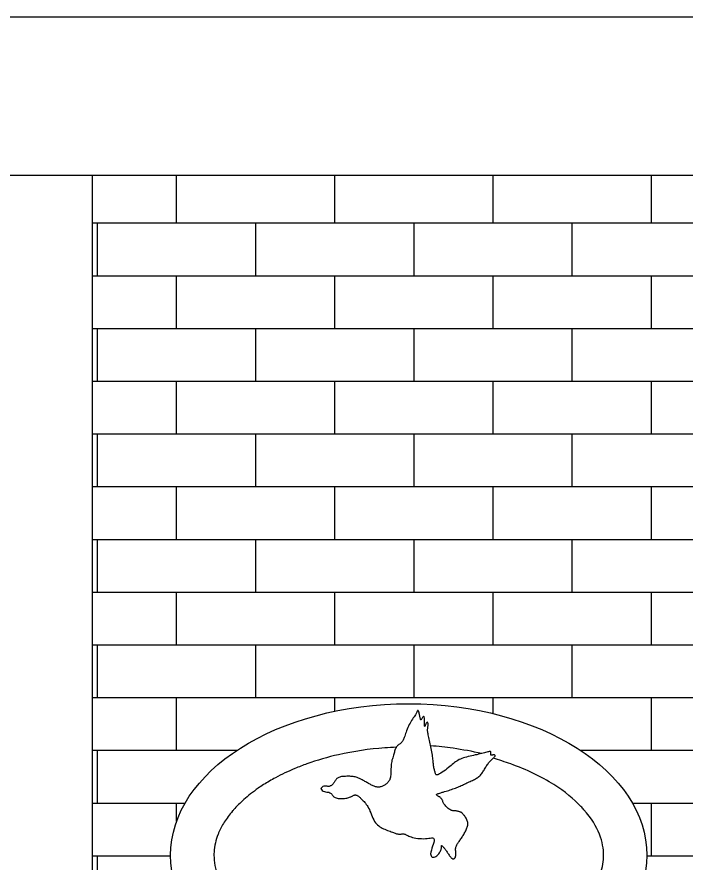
# Model space of a CAD drawing. Extents: x 1231 to 2855, y 3260 to 5268.
# Drawn here: x 1989.8 to 2074.4, y 3458.6 to 3565.5 of the extents above; entities that cross this region are included whole.
import ezdxf

# ---------------------------------------------------------------- set-up
doc = ezdxf.new("R2010")
doc.units = 0
doc.header["$LTSCALE"] = 20
doc.header["$MEASUREMENT"] = 0
for name, color, linetype in [('COTAS', 4, 'CONTINUOUS'), ('MADEIRA', 1, 'CONTINUOUS'), ('PAREDE', 251, 'CONTINUOUS'), ('VIDRO', 3, 'CONTINUOUS')]:
    doc.layers.add(name, color=color, linetype=linetype)

msp = doc.modelspace()

# ---------------------------------------------------------------- hatches: boundary and pattern name
at = {"layer": 'COTAS'}
h = msp.add_hatch(dxfattribs=at)
h.set_pattern_fill('AR-BRSTD', color=256, scale=2.5, style=0)
h.set_pattern_definition([(0, (0, 3252.779), (0, 6.6675), []), (90, (0, 3252.779), (-10, 6.6675), [6.6675, -6.6675])])
edge = h.paths.add_edge_path(flags=16)
edge.add_ellipse((2039.34, 3459.54), major_axis=(-30.1, 0), ratio=0.636364, start_angle=0, end_angle=360)
h.paths.add_polyline_path([(1999.34, 3259.54), (2079.34, 3259.54), (2079.34, 3545.54), (1999.34, 3545.54)])

# ---------------------------------------------------------------- linework, layer by layer
at = {"layer": 'MADEIRA', "color": 7}
for p, q in [((1230.85, 3565.54), (2854.79, 3565.54)), ((1230.85, 3545.54), (2854.79, 3545.54))]:
    msp.add_line(p, q, dxfattribs=at)
at = {"layer": 'MADEIRA'}
msp.add_ellipse((2039.34, 3459.54), major_axis=(-30.1, 0), ratio=0.636364, dxfattribs=at)
at = {"layer": 'MADEIRA', "color": 3}
for points, knots in [([(2037.76, 3473.19), (2037.28, 3473.18), (2036.79, 3473.15), (2034.34, 3472.97), (2032.38, 3472.69), (2029.11, 3471.95), (2027.77, 3471.56), (2025.95, 3470.91), (2025.45, 3470.72), (2024.09, 3470.15), (2023.27, 3469.76), (2021.97, 3469.06), (2021.47, 3468.77), (2020.77, 3468.32), (2020.54, 3468.17), (2019.65, 3467.55), (2019.04, 3467.07), (2018.01, 3466.16), (2017.58, 3465.72), (2017.16, 3465.24), (2017.11, 3465.19), (2016.66, 3464.66), (2016.31, 3464.19), (2015.73, 3463.26), (2015.5, 3462.81), (2015.29, 3462.32), (2015.27, 3462.26), (2015.1, 3461.83), (2014.99, 3461.47), (2014.81, 3460.71), (2014.75, 3460.33), (2014.72, 3459.81), (2014.72, 3459.68), (2014.72, 3459.54), (2014.72, 3458.71), (2014.87, 3457.84), (2015.63, 3455.92), (2016.25, 3454.87), (2018.12, 3452.75), (2019.36, 3451.68), (2020.92, 3450.67), (2020.96, 3450.64), (2022.58, 3449.62), (2024.44, 3448.71), (2030.52, 3446.55), (2034.93, 3445.86), (2042.51, 3445.86), (2045.68, 3446.22), (2049.91, 3447.24), (2051.08, 3447.58), (2054.25, 3448.71), (2056.11, 3449.62), (2058.74, 3451.29), (2059.66, 3452), (2060.82, 3453.08), (2061.18, 3453.44), (2062.43, 3454.87), (2063.06, 3455.92), (2063.78, 3457.75), (2063.94, 3458.53), (2063.97, 3459.37), (2063.97, 3459.46), (2063.97, 3460.37), (2063.82, 3461.24), (2063.06, 3463.17), (2062.43, 3464.22), (2061.37, 3465.43), (2061.24, 3465.57), (2060.21, 3466.65), (2059.06, 3467.6), (2056.11, 3469.47), (2054.25, 3470.37), (2051.5, 3471.35), (2050.76, 3471.59), (2050.01, 3471.8)], [2.84674, 2.84674, 2.84674, 2.84674, 2.939977, 2.939977, 3.319131, 3.319131, 3.591363, 3.591363, 3.698286, 3.698286, 3.887863, 3.887863, 4.014277, 4.014277, 4.077441, 4.077441, 4.267018, 4.267018, 4.437192, 4.437192, 4.456595, 4.456595, 4.646173, 4.646173, 4.83575, 4.83575, 4.860106, 4.860106, 5.025327, 5.025327, 5.214904, 5.214904, 5.283021, 5.283021, 5.283021, 5.472598, 5.472598, 5.662176, 5.662176, 5.846887, 5.846887, 5.851753, 5.851753, 6.04133, 6.04133, 6.420485, 6.420485, 6.692716, 6.692716, 6.799639, 6.799639, 6.989217, 6.989217, 7.115631, 7.115631, 7.178794, 7.178794, 7.368371, 7.368371, 7.538545, 7.538545, 7.557949, 7.557949, 7.747526, 7.747526, 7.937103, 7.937103, 7.96146, 7.96146, 8.12668, 8.12668, 8.316258, 8.316258, 8.384374, 8.384374, 8.384374, 8.384374]), ([(2048.56, 3472.41), (2047.37, 3472.67), (2046.16, 3472.89), (2044.01, 3473.2), (2043.06, 3473.3), (2042.11, 3473.39)], [2.1816676, 2.1816676, 2.1816676, 2.1816676, 2.3712449, 2.3712449, 2.5174921, 2.5174921, 2.5174921, 2.5174921])]:
    msp.add_open_spline(points, degree=3, knots=knots, dxfattribs=at)
at = {"layer": 'PAREDE'}
msp.add_line((1999.34, 3545.54), (1999.34, 3259.54), dxfattribs=at)
at = {"layer": 'VIDRO', "color": 1}
msp.add_lwpolyline([(2028.22, 3468), (2028.3, 3467.84), (2028.4, 3467.72), (2028.53, 3467.64), (2028.68, 3467.6), (2028.83, 3467.56), (2028.98, 3467.54), (2029.12, 3467.52), (2029.25, 3467.5), (2029.36, 3467.45), (2029.45, 3467.4), (2029.53, 3467.33), (2029.6, 3467.25), (2029.66, 3467.17), (2029.73, 3467.1), (2029.8, 3467.02), (2029.88, 3466.95), (2029.96, 3466.89), (2030.06, 3466.84), (2030.17, 3466.79), (2030.29, 3466.76), (2030.41, 3466.73), (2030.54, 3466.71), (2030.68, 3466.7), (2030.82, 3466.7), (2030.96, 3466.7), (2031.1, 3466.71), (2031.24, 3466.73), (2031.38, 3466.75), (2031.51, 3466.77), (2031.63, 3466.8), (2031.75, 3466.84), (2031.86, 3466.87), (2031.96, 3466.91), (2032.04, 3466.95), (2032.12, 3466.99), (2032.19, 3467.03), (2032.26, 3467.06), (2032.32, 3467.1), (2032.38, 3467.12), (2032.43, 3467.15), (2032.49, 3467.16), (2032.54, 3467.17), (2032.6, 3467.17), (2032.66, 3467.16), (2032.72, 3467.15), (2032.78, 3467.13), (2032.84, 3467.1), (2032.9, 3467.06), (2032.97, 3467.01), (2033.04, 3466.96), (2033.11, 3466.9), (2033.19, 3466.83), (2033.26, 3466.76), (2033.34, 3466.68), (2033.43, 3466.6), (2033.51, 3466.51), (2033.6, 3466.42), (2033.7, 3466.33), (2033.79, 3466.22), (2033.89, 3466.11), (2033.98, 3465.98), (2034.08, 3465.84), (2034.17, 3465.69), (2034.27, 3465.51), (2034.36, 3465.32), (2034.44, 3465.11), (2034.53, 3464.89), (2034.62, 3464.66), (2034.71, 3464.44), (2034.81, 3464.22), (2034.91, 3464.01), (2035.02, 3463.82), (2035.14, 3463.65), (2035.27, 3463.5), (2035.4, 3463.37), (2035.54, 3463.25), (2035.69, 3463.15), (2035.84, 3463.05), (2036, 3462.97), (2036.16, 3462.89), (2036.33, 3462.82), (2036.49, 3462.75), (2036.66, 3462.69), (2036.82, 3462.63), (2036.98, 3462.57), (2037.13, 3462.52), (2037.27, 3462.47), (2037.4, 3462.43), (2037.51, 3462.38), (2037.62, 3462.34), (2037.71, 3462.31), (2037.8, 3462.27), (2037.88, 3462.25), (2037.96, 3462.23), (2038.04, 3462.21), (2038.12, 3462.21), (2038.2, 3462.21), (2038.29, 3462.21), (2038.37, 3462.22), (2038.46, 3462.23), (2038.55, 3462.24), (2038.63, 3462.24), (2038.71, 3462.24), (2038.8, 3462.22), (2038.87, 3462.2), (2038.95, 3462.16), (2039.03, 3462.12), (2039.12, 3462.07), (2039.23, 3462.02), (2039.34, 3461.97), (2039.48, 3461.91), (2039.64, 3461.86), (2039.82, 3461.8), (2040.02, 3461.76), (2040.25, 3461.71), (2040.48, 3461.68), (2040.72, 3461.65), (2040.96, 3461.64), (2041.2, 3461.63), (2041.44, 3461.64), (2041.66, 3461.66), (2041.87, 3461.69), (2042.06, 3461.72), (2042.22, 3461.73), (2042.36, 3461.73), (2042.46, 3461.69), (2042.53, 3461.63), (2042.56, 3461.52), (2042.55, 3461.36), (2042.5, 3461.15), (2042.43, 3460.92), (2042.35, 3460.68), (2042.27, 3460.42), (2042.2, 3460.17), (2042.14, 3459.95), (2042.11, 3459.74), (2042.12, 3459.58), (2042.16, 3459.46), (2042.23, 3459.37), (2042.32, 3459.32), (2042.43, 3459.3), (2042.55, 3459.3), (2042.67, 3459.33), (2042.78, 3459.38), (2042.89, 3459.45), (2042.99, 3459.54), (2043.08, 3459.63), (2043.16, 3459.74), (2043.23, 3459.85), (2043.29, 3459.97), (2043.35, 3460.08), (2043.39, 3460.18), (2043.42, 3460.28), (2043.45, 3460.37), (2043.46, 3460.45), (2043.47, 3460.52), (2043.48, 3460.59), (2043.48, 3460.64), (2043.48, 3460.69), (2043.48, 3460.72), (2043.47, 3460.75), (2043.47, 3460.77), (2043.48, 3460.79), (2043.48, 3460.79), (2043.49, 3460.79), (2043.51, 3460.77), (2043.53, 3460.75), (2043.56, 3460.73), (2043.59, 3460.69), (2043.64, 3460.64), (2043.69, 3460.59), (2043.74, 3460.53), (2043.8, 3460.47), (2043.86, 3460.39), (2043.93, 3460.31), (2043.99, 3460.23), (2044.06, 3460.14), (2044.12, 3460.04), (2044.19, 3459.95), (2044.25, 3459.85), (2044.31, 3459.75), (2044.37, 3459.66), (2044.43, 3459.57), (2044.49, 3459.48), (2044.54, 3459.41), (2044.6, 3459.34), (2044.65, 3459.28), (2044.7, 3459.23), (2044.75, 3459.19), (2044.79, 3459.16), (2044.84, 3459.13), (2044.89, 3459.11), (2044.93, 3459.1), (2044.98, 3459.1), (2045.03, 3459.11), (2045.07, 3459.12), (2045.11, 3459.14), (2045.15, 3459.17), (2045.18, 3459.21), (2045.21, 3459.25), (2045.24, 3459.3), (2045.26, 3459.35), (2045.27, 3459.42), (2045.29, 3459.49), (2045.3, 3459.56), (2045.3, 3459.64), (2045.3, 3459.72), (2045.3, 3459.81), (2045.29, 3459.9), (2045.28, 3459.99), (2045.28, 3460.08), (2045.27, 3460.18), (2045.27, 3460.28), (2045.27, 3460.37), (2045.28, 3460.47), (2045.3, 3460.56), (2045.33, 3460.66), (2045.36, 3460.75), (2045.41, 3460.84), (2045.46, 3460.93), (2045.52, 3461.02), (2045.58, 3461.11), (2045.65, 3461.2), (2045.72, 3461.3), (2045.79, 3461.4), (2045.86, 3461.5), (2045.93, 3461.61), (2046.01, 3461.71), (2046.08, 3461.82), (2046.15, 3461.94), (2046.22, 3462.05), (2046.29, 3462.17), (2046.36, 3462.28), (2046.43, 3462.4), (2046.49, 3462.52), (2046.55, 3462.64), (2046.61, 3462.76), (2046.66, 3462.88), (2046.7, 3462.99), (2046.74, 3463.11), (2046.77, 3463.23), (2046.79, 3463.34), (2046.8, 3463.45), (2046.8, 3463.57), (2046.79, 3463.68), (2046.77, 3463.79), (2046.74, 3463.91), (2046.7, 3464.02), (2046.64, 3464.13), (2046.58, 3464.24), (2046.51, 3464.35), (2046.44, 3464.45), (2046.37, 3464.55), (2046.3, 3464.63), (2046.23, 3464.71), (2046.18, 3464.77), (2046.14, 3464.82), (2046.1, 3464.86), (2046.08, 3464.89), (2046.05, 3464.91), (2046.03, 3464.93), (2046, 3464.94), (2045.97, 3464.96), (2045.93, 3464.97), (2045.87, 3464.99), (2045.81, 3465.02), (2045.74, 3465.04), (2045.67, 3465.07), (2045.58, 3465.09), (2045.5, 3465.12), (2045.41, 3465.13), (2045.33, 3465.15), (2045.25, 3465.15), (2045.17, 3465.16), (2045.08, 3465.16), (2045, 3465.16), (2044.92, 3465.17), (2044.83, 3465.19), (2044.74, 3465.21), (2044.64, 3465.26), (2044.54, 3465.32), (2044.43, 3465.39), (2044.32, 3465.47), (2044.21, 3465.56), (2044.11, 3465.66), (2044.01, 3465.76), (2043.93, 3465.86), (2043.85, 3465.96), (2043.79, 3466.04), (2043.74, 3466.13), (2043.7, 3466.2), (2043.67, 3466.28), (2043.65, 3466.34), (2043.63, 3466.41), (2043.6, 3466.47), (2043.58, 3466.53), (2043.56, 3466.58), (2043.53, 3466.63), (2043.5, 3466.68), (2043.46, 3466.73), (2043.41, 3466.78), (2043.36, 3466.82), (2043.31, 3466.87), (2043.25, 3466.91), (2043.18, 3466.95), (2043.11, 3466.99), (2043.04, 3467.03), (2042.98, 3467.07), (2042.92, 3467.11), (2042.89, 3467.15), (2042.87, 3467.18), (2042.87, 3467.22), (2042.91, 3467.26), (2042.96, 3467.3), (2043.04, 3467.33), (2043.15, 3467.37), (2043.27, 3467.41), (2043.4, 3467.45), (2043.55, 3467.5), (2043.71, 3467.54), (2043.87, 3467.59), (2044.05, 3467.64), (2044.22, 3467.69), (2044.4, 3467.75), (2044.58, 3467.8), (2044.76, 3467.86), (2044.93, 3467.92), (2045.1, 3467.98), (2045.26, 3468.04), (2045.41, 3468.1), (2045.56, 3468.16), (2045.7, 3468.23), (2045.84, 3468.29), (2045.98, 3468.36), (2046.12, 3468.42), (2046.26, 3468.49), (2046.4, 3468.55), (2046.54, 3468.62), (2046.68, 3468.68), (2046.83, 3468.75), (2046.97, 3468.81), (2047.11, 3468.88), (2047.25, 3468.94), (2047.39, 3469.01), (2047.52, 3469.07), (2047.65, 3469.14), (2047.77, 3469.21), (2047.89, 3469.28), (2048.01, 3469.35), (2048.12, 3469.43), (2048.22, 3469.51), (2048.32, 3469.59), (2048.41, 3469.68), (2048.49, 3469.78), (2048.57, 3469.88), (2048.65, 3469.99), (2048.72, 3470.1), (2048.79, 3470.21), (2048.86, 3470.32), (2048.93, 3470.44), (2049, 3470.55), (2049.07, 3470.67), (2049.14, 3470.79), (2049.22, 3470.9), (2049.29, 3471.01), (2049.37, 3471.12), (2049.44, 3471.22), (2049.52, 3471.32), (2049.6, 3471.41), (2049.68, 3471.49), (2049.76, 3471.57), (2049.83, 3471.64), (2049.9, 3471.71), (2049.97, 3471.77), (2050.03, 3471.82), (2050.09, 3471.88), (2050.14, 3471.93), (2050.18, 3471.97), (2050.21, 3472.01), (2050.23, 3472.05), (2050.25, 3472.09), (2050.26, 3472.12), (2050.26, 3472.15), (2050.26, 3472.17), (2050.24, 3472.2), (2050.23, 3472.21), (2050.2, 3472.23), (2050.17, 3472.24), (2050.14, 3472.24), (2050.1, 3472.25), (2050.05, 3472.24), (2050.01, 3472.24), (2049.96, 3472.23), (2049.91, 3472.21), (2049.87, 3472.2), (2049.82, 3472.19), (2049.78, 3472.18), (2049.75, 3472.19), (2049.73, 3472.2), (2049.71, 3472.22), (2049.71, 3472.26), (2049.71, 3472.31), (2049.72, 3472.37), (2049.73, 3472.43), (2049.73, 3472.49), (2049.73, 3472.55), (2049.72, 3472.6), (2049.7, 3472.63), (2049.66, 3472.65), (2049.6, 3472.66), (2049.52, 3472.65), (2049.43, 3472.64), (2049.32, 3472.61), (2049.2, 3472.58), (2049.06, 3472.54), (2048.91, 3472.49), (2048.74, 3472.45), (2048.56, 3472.41), (2048.37, 3472.36), (2048.17, 3472.31), (2047.96, 3472.26), (2047.75, 3472.22), (2047.53, 3472.17), (2047.31, 3472.11), (2047.09, 3472.06), (2046.87, 3472.01), (2046.66, 3471.96), (2046.45, 3471.9), (2046.25, 3471.84), (2046.06, 3471.77), (2045.88, 3471.7), (2045.71, 3471.63), (2045.56, 3471.54), (2045.41, 3471.45), (2045.27, 3471.36), (2045.14, 3471.25), (2045, 3471.14), (2044.85, 3471.02), (2044.7, 3470.9), (2044.54, 3470.76), (2044.36, 3470.62), (2044.17, 3470.47), (2043.97, 3470.32), (2043.77, 3470.18), (2043.58, 3470.05), (2043.41, 3469.93), (2043.24, 3469.84), (2043.11, 3469.76), (2043, 3469.72), (2042.91, 3469.7), (2042.84, 3469.7), (2042.8, 3469.73), (2042.76, 3469.77), (2042.73, 3469.83), (2042.71, 3469.9), (2042.69, 3469.98), (2042.66, 3470.06), (2042.64, 3470.16), (2042.61, 3470.26), (2042.58, 3470.36), (2042.55, 3470.47), (2042.52, 3470.59), (2042.5, 3470.71), (2042.48, 3470.83), (2042.46, 3470.96), (2042.45, 3471.09), (2042.44, 3471.23), (2042.42, 3471.37), (2042.41, 3471.52), (2042.4, 3471.68), (2042.38, 3471.85), (2042.36, 3472.03), (2042.34, 3472.21), (2042.31, 3472.41), (2042.27, 3472.61), (2042.23, 3472.82), (2042.19, 3473.03), (2042.15, 3473.24), (2042.1, 3473.45), (2042.05, 3473.65), (2042.01, 3473.85), (2041.96, 3474.05), (2041.92, 3474.24), (2041.88, 3474.42), (2041.84, 3474.59), (2041.81, 3474.75), (2041.78, 3474.89), (2041.76, 3475.02), (2041.74, 3475.13), (2041.73, 3475.23), (2041.73, 3475.32), (2041.73, 3475.4), (2041.73, 3475.47), (2041.74, 3475.55), (2041.75, 3475.62), (2041.76, 3475.69), (2041.76, 3475.77), (2041.77, 3475.84), (2041.78, 3475.92), (2041.78, 3476), (2041.79, 3476.08), (2041.78, 3476.15), (2041.78, 3476.21), (2041.77, 3476.26), (2041.75, 3476.3), (2041.73, 3476.33), (2041.7, 3476.35), (2041.67, 3476.35), (2041.64, 3476.34), (2041.61, 3476.32), (2041.58, 3476.28), (2041.54, 3476.24), (2041.51, 3476.17), (2041.48, 3476.1), (2041.45, 3476.03), (2041.43, 3475.96), (2041.4, 3475.9), (2041.38, 3475.85), (2041.37, 3475.83), (2041.36, 3475.83), (2041.35, 3475.85), (2041.35, 3475.91), (2041.35, 3475.99), (2041.35, 3476.08), (2041.35, 3476.19), (2041.35, 3476.31), (2041.35, 3476.44), (2041.34, 3476.56), (2041.34, 3476.68), (2041.33, 3476.79), (2041.32, 3476.89), (2041.3, 3476.97), (2041.28, 3477.04), (2041.25, 3477.09), (2041.23, 3477.11), (2041.2, 3477.1), (2041.16, 3477.07), (2041.12, 3477.02), (2041.09, 3476.95), (2041.05, 3476.87), (2041.01, 3476.8), (2040.97, 3476.74), (2040.93, 3476.69), (2040.9, 3476.67), (2040.87, 3476.68), (2040.84, 3476.72), (2040.81, 3476.78), (2040.79, 3476.87), (2040.77, 3476.96), (2040.75, 3477.06), (2040.73, 3477.17), (2040.71, 3477.27), (2040.69, 3477.36), (2040.67, 3477.45), (2040.66, 3477.52), (2040.64, 3477.59), (2040.62, 3477.65), (2040.6, 3477.71), (2040.58, 3477.75), (2040.56, 3477.79), (2040.54, 3477.82), (2040.52, 3477.84), (2040.51, 3477.85), (2040.49, 3477.85), (2040.47, 3477.85), (2040.46, 3477.84), (2040.44, 3477.82), (2040.43, 3477.8), (2040.41, 3477.77), (2040.4, 3477.73), (2040.38, 3477.68), (2040.36, 3477.62), (2040.33, 3477.56), (2040.29, 3477.48), (2040.24, 3477.39), (2040.18, 3477.29), (2040.11, 3477.17), (2040.02, 3477.04), (2039.92, 3476.91), (2039.82, 3476.76), (2039.71, 3476.6), (2039.61, 3476.43), (2039.5, 3476.25), (2039.4, 3476.07), (2039.31, 3475.88), (2039.22, 3475.68), (2039.14, 3475.49), (2039.07, 3475.29), (2039, 3475.1), (2038.94, 3474.92), (2038.88, 3474.75), (2038.83, 3474.59), (2038.78, 3474.45), (2038.73, 3474.32), (2038.68, 3474.2), (2038.63, 3474.09), (2038.58, 3474), (2038.52, 3473.91), (2038.46, 3473.84), (2038.4, 3473.77), (2038.33, 3473.7), (2038.25, 3473.64), (2038.17, 3473.59), (2038.09, 3473.53), (2038.01, 3473.47), (2037.94, 3473.4), (2037.86, 3473.33), (2037.8, 3473.25), (2037.74, 3473.16), (2037.69, 3473.06), (2037.64, 3472.95), (2037.6, 3472.84), (2037.56, 3472.72), (2037.53, 3472.59), (2037.49, 3472.45), (2037.45, 3472.32), (2037.4, 3472.18), (2037.36, 3472.03), (2037.31, 3471.88), (2037.27, 3471.72), (2037.22, 3471.56), (2037.19, 3471.4), (2037.15, 3471.22), (2037.13, 3471.04), (2037.11, 3470.85), (2037.1, 3470.66), (2037.09, 3470.46), (2037.09, 3470.26), (2037.08, 3470.07), (2037.08, 3469.89), (2037.07, 3469.72), (2037.05, 3469.56), (2037.03, 3469.42), (2037, 3469.29), (2036.97, 3469.17), (2036.93, 3469.07), (2036.88, 3468.98), (2036.82, 3468.89), (2036.76, 3468.81), (2036.7, 3468.74), (2036.62, 3468.66), (2036.55, 3468.59), (2036.46, 3468.52), (2036.38, 3468.46), (2036.29, 3468.4), (2036.2, 3468.35), (2036.11, 3468.3), (2036.01, 3468.26), (2035.92, 3468.23), (2035.83, 3468.2), (2035.73, 3468.18), (2035.64, 3468.17), (2035.54, 3468.16), (2035.45, 3468.17), (2035.35, 3468.17), (2035.25, 3468.19), (2035.16, 3468.21), (2035.06, 3468.24), (2034.96, 3468.27), (2034.85, 3468.31), (2034.75, 3468.36), (2034.65, 3468.41), (2034.55, 3468.46), (2034.45, 3468.51), (2034.34, 3468.57), (2034.24, 3468.63), (2034.14, 3468.69), (2034.03, 3468.75), (2033.92, 3468.81), (2033.81, 3468.88), (2033.7, 3468.94), (2033.59, 3469.01), (2033.47, 3469.07), (2033.35, 3469.14), (2033.22, 3469.2), (2033.1, 3469.26), (2032.97, 3469.31), (2032.84, 3469.36), (2032.71, 3469.41), (2032.58, 3469.45), (2032.44, 3469.47), (2032.31, 3469.5), (2032.17, 3469.51), (2032.04, 3469.52), (2031.9, 3469.53), (2031.77, 3469.53), (2031.63, 3469.53), (2031.5, 3469.53), (2031.36, 3469.52), (2031.22, 3469.52), (2031.09, 3469.51), (2030.96, 3469.49), (2030.83, 3469.48), (2030.71, 3469.46), (2030.61, 3469.43), (2030.51, 3469.39), (2030.42, 3469.35), (2030.34, 3469.31), (2030.27, 3469.26), (2030.21, 3469.2), (2030.16, 3469.14), (2030.11, 3469.08), (2030.07, 3469.01), (2030.03, 3468.95), (2029.99, 3468.89), (2029.95, 3468.82), (2029.91, 3468.76), (2029.87, 3468.7), (2029.83, 3468.64), (2029.79, 3468.58), (2029.74, 3468.53), (2029.69, 3468.47), (2029.63, 3468.42), (2029.57, 3468.38), (2029.5, 3468.34), (2029.43, 3468.3), (2029.36, 3468.27), (2029.28, 3468.25), (2029.19, 3468.24), (2029.11, 3468.25), (2029.01, 3468.26), (2028.91, 3468.28), (2028.81, 3468.29), (2028.7, 3468.29), (2028.59, 3468.27), (2028.47, 3468.22), (2028.35, 3468.13), (2028.22, 3468)], dxfattribs=at)

doc.saveas('drawing.dxf')
